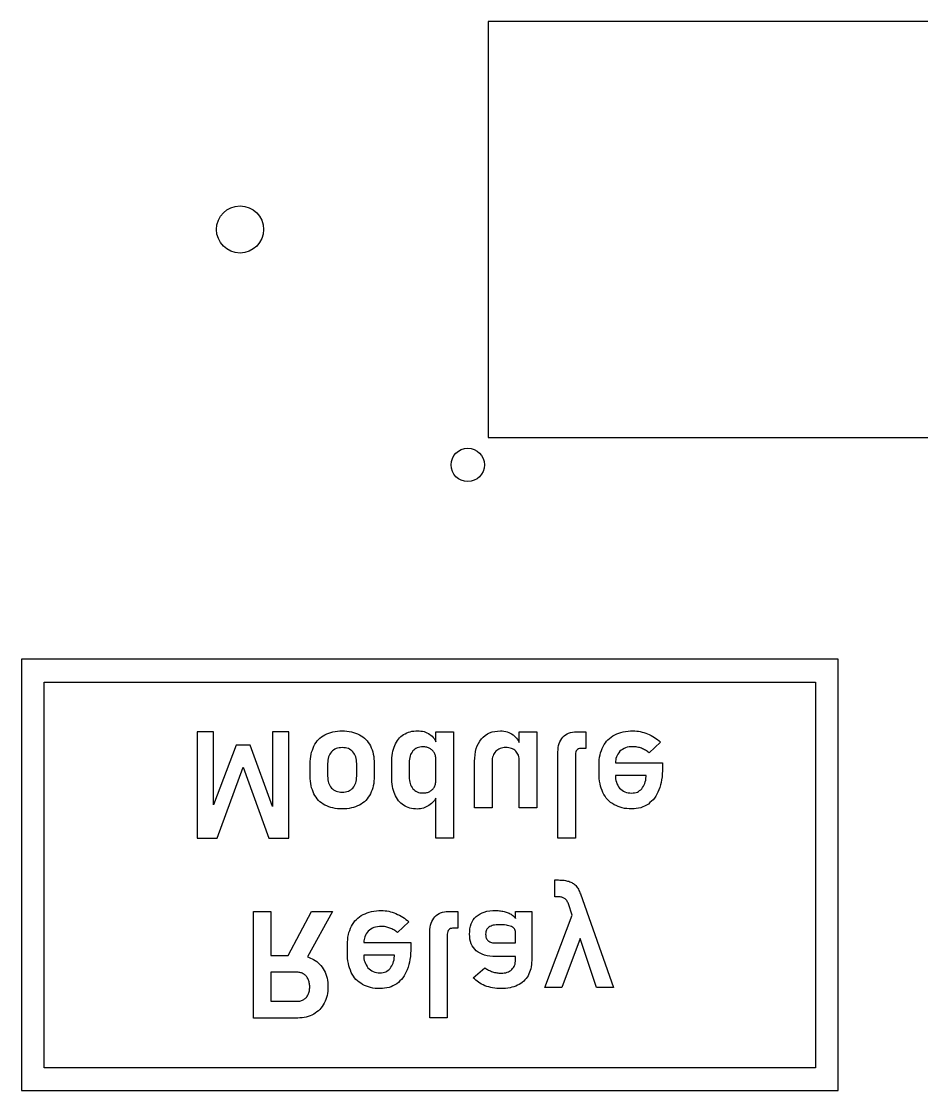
# Model space of a CAD drawing. Header units: millimetres. Extents: x -112 to 113, y -113 to 112.
# Drawn here: x -14.4 to 44.9, y -56.7 to 13.7 of the extents above; entities that cross this region are included whole.
import ezdxf

# ---------------------------------------------------------------- set-up
doc = ezdxf.new("R2010")
doc.units = ezdxf.units.MM
doc.layers.get('0').update_dxf_attribs({"linetype": 'CONTINUOUS'})

msp = doc.modelspace()

# ---------------------------------------------------------------- linework, layer by layer
for p, q in [((12.904, -33.726), (12.904, -33.083)), ((12.904, -33.083), (14.055, -33.083)), ((14.055, -33.083), (14.055, -40.083)), ((18.393, -33.786), (18.393, -33.083)), ((18.393, -33.083), (19.539, -33.083)), ((19.539, -33.083), (19.539, -38.08)), ((22.153, -33.074), (22.779, -33.074)), ((22.779, -33.074), (22.779, -34.176)), ((27.694, -33.757), (26.943, -34.465)), ((20.935, -40.083), (20.935, -34.398)), ((22.779, -34.176), (22.437, -34.176)), ((4.619, -36.001), (4.619, -35.187)), ((5.77, -35.173), (5.77, -36.001)), ((7.686, -36.001), (7.686, -35.173)), ((8.836, -35.173), (8.836, -36.001)), ((9.992, -36.054), (9.992, -35.1)), ((11.142, -35.1), (11.142, -36.044)), ((12.904, -36.198), (12.904, -34.966)), ((15.451, -38.08), (15.451, -35.019)), ((16.602, -35.043), (16.602, -38.08)), ((18.393, -38.08), (18.393, -34.999)), ((22.085, -34.556), (22.085, -40.083)), ((24.72, -35.115), (27.824, -35.115)), ((27.824, -35.115), (27.824, -35.442)), ((23.645, -35.813), (23.645, -35.25)), ((26.755, -35.957), (24.718, -35.957)), ((26.75, -36.015), (26.755, -35.957)), ((12.904, -40.083), (12.904, -37.438)), ((16.602, -38.08), (15.451, -38.08)), ((19.539, -38.08), (18.393, -38.08)), ((14.055, -40.083), (12.904, -40.083)), ((22.085, -40.083), (20.935, -40.083)), ((20.735, -43.944), (20.735, -42.832)), ((20.735, -42.832), (20.98, -42.832)), ((20.98, -43.944), (20.735, -43.944)), ((22.42, -43.747), (24.596, -49.914)), ((0.885, -51.922), (0.885, -44.917)), ((0.885, -44.917), (2.036, -44.917)), ((2.036, -44.917), (2.036, -47.805)), ((3.167, -47.805), (4.703, -44.917)), ((6.085, -44.917), (4.44, -47.892)), ((4.703, -44.917), (6.085, -44.917)), ((13.72, -44.907), (14.346, -44.907)), ((14.346, -44.907), (14.346, -46.01)), ((18.145, -45.357), (18.145, -44.917)), ((18.145, -44.917), (19.209, -44.917)), ((19.209, -44.917), (19.209, -48.128)), ((21.877, -45.143), (21.626, -44.392)), ((11.121, -45.591), (10.37, -46.298)), ((20.075, -49.914), (21.877, -45.143)), ((12.502, -51.917), (12.502, -46.231)), ((13.653, -46.39), (13.653, -51.917)), ((14.346, -46.01), (14.004, -46.01)), ((18.145, -46.977), (18.145, -46.274)), ((7.072, -47.646), (7.072, -47.083)), ((8.147, -46.948), (11.251, -46.948)), ((11.251, -46.948), (11.251, -47.276)), ((16.855, -46.977), (18.145, -46.977)), ((22.393, -46.684), (21.197, -49.914)), ((23.474, -49.914), (22.393, -46.684)), ((2.036, -47.805), (3.167, -47.805)), ((10.182, -47.791), (8.144, -47.791)), ((10.177, -47.849), (10.182, -47.791)), ((18.145, -47.873), (16.85, -47.873)), ((18.145, -48.085), (18.145, -47.873)), ((2.036, -48.908), (2.036, -50.819)), ((3.774, -48.908), (2.036, -48.908)), ((15.362, -49.264), (16.132, -48.619)), ((21.197, -49.914), (20.075, -49.914)), ((24.596, -49.914), (23.474, -49.914)), ((2.036, -50.819), (3.774, -50.819)), ((3.808, -51.922), (0.885, -51.922)), ((13.653, -51.917), (12.502, -51.917))]:
    msp.add_line(p, q)
for points in [[(88.65, 13.7), (16.35, 13.7), (16.35, -13.7), (88.65, -13.7)], [(-14.4, -28.3), (-14.4, -56.7), (39.4, -56.7), (39.4, -28.3)], [(37.9, -55.2), (-12.9, -55.2), (-12.9, -29.8), (37.9, -29.8)], [(0.199, -35.413), (1.894, -40.083), (3.223, -40.083), (3.223, -33.083), (2.144, -33.083), (2.144, -37.984), (0.662, -33.959), (-0.263, -33.959), (-1.746, -37.89), (-1.746, -33.083), (-2.824, -33.083), (-2.824, -40.083), (-1.495, -40.083)]]:
    msp.add_lwpolyline(points, close=True)
for centre, radius in [((0, 0), 1.55), ((15, -15.5), 1.1)]:
    msp.add_circle(centre, radius)
for points, knots in [([(5.589, -33.266), (5.761, -33.192), (6.123, -33.034), (6.519, -33.019), (6.728, -33.011)], [-0.1175863, -0.1175863, -0.1175863, -0.1175863, -0.0620124, 0, 0, 0, 0]), ([(6.728, -33.011), (6.937, -33.019), (7.334, -33.034), (7.697, -33.192), (7.869, -33.266)], [-0.1178289, -0.1178289, -0.1178289, -0.1178289, -0.0555175, 0, 0, 0, 0]), ([(10.774, -33.252), (10.912, -33.18), (11.201, -33.03), (11.526, -33.014), (11.696, -33.006)], [-0.09641336, -0.09641336, -0.09641336, -0.09641336, -0.05038409, 0, 0, 0, 0]), ([(11.696, -33.006), (11.844, -33.014), (12.128, -33.03), (12.374, -33.173), (12.493, -33.242)], [-0.08414792, -0.08414792, -0.08414792, -0.08414792, -0.04047941, 0, 0, 0, 0]), ([(15.896, -33.536), (16.066, -33.383), (16.423, -33.061), (16.904, -33.028), (17.155, -33.011)], [-0.1399476, -0.1399476, -0.1399476, -0.1399476, -0.0733375, 0, 0, 0, 0]), ([(17.155, -33.011), (17.309, -33.02), (17.607, -33.039), (17.858, -33.199), (17.979, -33.276)], [-0.08775204, -0.08775204, -0.08775204, -0.08775204, -0.04237311, 0, 0, 0, 0]), ([(21.255, -33.42), (21.377, -33.319), (21.637, -33.105), (21.974, -33.084), (22.153, -33.074)], [-0.09847645, -0.09847645, -0.09847645, -0.09847645, -0.0520588, 0, 0, 0, 0]), ([(24.675, -33.273), (24.857, -33.197), (25.243, -33.035), (25.662, -33.019), (25.884, -33.011)], [-0.1245663, -0.1245663, -0.1245663, -0.1245663, -0.0659218, 0, 0, 0, 0]), ([(25.884, -33.011), (26.045, -33.02), (26.373, -33.037), (26.682, -33.149), (26.839, -33.206)], [-0.09800652, -0.09800652, -0.09800652, -0.09800652, -0.04979679, 0, 0, 0, 0]), ([(4.867, -34.01), (4.959, -33.857), (5.141, -33.553), (5.44, -33.361), (5.589, -33.266)], [-0.1049358, -0.1049358, -0.1049358, -0.1049358, -0.0522232, 0, 0, 0, 0]), ([(7.869, -33.266), (8.017, -33.361), (8.314, -33.551), (8.497, -33.854), (8.588, -34.005)], [-0.1043899, -0.1043899, -0.1043899, -0.1043899, -0.0523833, 0, 0, 0, 0]), ([(10.192, -33.969), (10.264, -33.823), (10.403, -33.539), (10.653, -33.345), (10.774, -33.252)], [-0.09349794, -0.09349794, -0.09349794, -0.09349794, -0.04525855, 0, 0, 0, 0]), ([(12.493, -33.242), (12.595, -33.328), (12.762, -33.466), (12.867, -33.652), (12.904, -33.726)], [-0.07969974, -0.07969974, -0.07969974, -0.07969974, -0.04016157, -0.01554914, -0.01554914, -0.01554914, -0.01554914]), ([(15.451, -35.019), (15.462, -34.727), (15.482, -34.192), (15.767, -33.741), (15.896, -33.536)], [-0.1572768, -0.1572768, -0.1572768, -0.1572768, -0.071578, 0, 0, 0, 0]), ([(17.979, -33.276), (18.083, -33.369), (18.25, -33.518), (18.356, -33.711), (18.393, -33.786)], [-0.08207377, -0.08207377, -0.08207377, -0.08207377, -0.04070922, -0.01583584, -0.01583584, -0.01583584, -0.01583584]), ([(20.935, -34.398), (20.943, -34.205), (20.959, -33.848), (21.162, -33.555), (21.255, -33.42)], [-0.1047103, -0.1047103, -0.1047103, -0.1047103, -0.0481745, 0, 0, 0, 0]), ([(23.91, -34.039), (24.008, -33.881), (24.203, -33.567), (24.518, -33.371), (24.675, -33.273)], [-0.109558, -0.109558, -0.109558, -0.109558, -0.0546949, 0, 0, 0, 0]), ([(26.839, -33.206), (26.994, -33.278), (27.304, -33.422), (27.564, -33.645), (27.694, -33.757)], [-0.1021171, -0.1021171, -0.1021171, -0.1021171, -0.0512706, 0, 0, 0, 0]), ([(4.619, -35.187), (4.627, -34.971), (4.641, -34.564), (4.795, -34.187), (4.867, -34.01)], [-0.1211295, -0.1211295, -0.1211295, -0.1211295, -0.0569797, 0, 0, 0, 0]), ([(6.02, -34.393), (5.947, -34.501), (5.789, -34.735), (5.776, -35.019), (5.77, -35.173)], [-0.08333748, -0.08333748, -0.08333748, -0.08333748, -0.04496993, 0, 0, 0, 0]), ([(6.728, -34.113), (6.587, -34.122), (6.319, -34.139), (6.116, -34.311), (6.02, -34.393)], [-0.07791557, -0.07791557, -0.07791557, -0.07791557, -0.03675877, 0, 0, 0, 0]), ([(7.435, -34.393), (7.339, -34.311), (7.136, -34.139), (6.869, -34.122), (6.728, -34.113)], [-0.07791557, -0.07791557, -0.07791557, -0.07791557, -0.0411568, 0, 0, 0, 0]), ([(7.686, -35.173), (7.679, -35.019), (7.667, -34.735), (7.508, -34.501), (7.435, -34.393)], [-0.08333748, -0.08333748, -0.08333748, -0.08333748, -0.03836755, 0, 0, 0, 0]), ([(8.588, -34.005), (8.661, -34.181), (8.814, -34.554), (8.829, -34.959), (8.836, -35.173)], [-0.1201956, -0.1201956, -0.1201956, -0.1201956, -0.0636707, 0, 0, 0, 0]), ([(9.992, -35.1), (9.998, -34.894), (10.009, -34.507), (10.133, -34.14), (10.192, -33.969)], [-0.1154602, -0.1154602, -0.1154602, -0.1154602, -0.053995, 0, 0, 0, 0]), ([(11.378, -34.335), (11.31, -34.441), (11.159, -34.672), (11.148, -34.949), (11.142, -35.1)], [-0.08143104, -0.08143104, -0.08143104, -0.08143104, -0.04432462, 0, 0, 0, 0]), ([(12.043, -34.065), (11.91, -34.074), (11.658, -34.091), (11.468, -34.256), (11.378, -34.335)], [-0.073492, -0.073492, -0.073492, -0.073492, -0.03486638, 0, 0, 0, 0]), ([(12.51, -34.171), (12.44, -34.14), (12.291, -34.075), (12.129, -34.069), (12.043, -34.065)], [-0.04826931, -0.04826931, -0.04826931, -0.04826931, -0.02553306, 0, 0, 0, 0]), ([(12.803, -34.479), (12.766, -34.416), (12.692, -34.291), (12.57, -34.211), (12.51, -34.171)], [-0.0430787, -0.0430787, -0.0430787, -0.0430787, -0.02137656, 0, 0, 0, 0]), ([(12.904, -34.966), (12.901, -34.877), (12.895, -34.709), (12.833, -34.553), (12.803, -34.479)], [-0.05000113, -0.05000113, -0.05000113, -0.05000113, -0.02352187, 0, 0, 0, 0]), ([(16.838, -34.357), (16.769, -34.451), (16.621, -34.654), (16.608, -34.907), (16.602, -35.043)], [-0.07397023, -0.07397023, -0.07397023, -0.07397023, -0.0397367, 0, 0, 0, 0]), ([(17.502, -34.113), (17.37, -34.121), (17.123, -34.134), (16.929, -34.286), (16.838, -34.357)], [-0.07226896, -0.07226896, -0.07226896, -0.07226896, -0.03375335, 0, 0, 0, 0]), ([(18.162, -34.345), (18.072, -34.277), (17.877, -34.132), (17.633, -34.12), (17.502, -34.113)], [-0.07131727, -0.07131727, -0.07131727, -0.07131727, -0.03835048, 0, 0, 0, 0]), ([(18.393, -34.999), (18.386, -34.869), (18.374, -34.627), (18.229, -34.434), (18.162, -34.345)], [-0.07085783, -0.07085783, -0.07085783, -0.07085783, -0.03286443, 0, 0, 0, 0]), ([(22.177, -34.275), (22.15, -34.313), (22.092, -34.398), (22.088, -34.501), (22.085, -34.556)], [-0.0301502, -0.0301502, -0.0301502, -0.0301502, -0.01634888, 0, 0, 0, 0]), ([(22.437, -34.176), (22.385, -34.179), (22.287, -34.185), (22.212, -34.246), (22.177, -34.275)], [-0.0284459, -0.0284459, -0.0284459, -0.0284459, -0.01331926, 0, 0, 0, 0]), ([(23.645, -35.25), (23.653, -35.028), (23.669, -34.608), (23.833, -34.221), (23.91, -34.039)], [-0.1248633, -0.1248633, -0.1248633, -0.1248633, -0.0588752, 0, 0, 0, 0]), ([(25.02, -34.361), (24.931, -34.48), (24.761, -34.706), (24.729, -34.982), (24.72, -35.115)], [-0.09400702, -0.09400702, -0.09400702, -0.09400702, -0.05047036, -0.01128634, -0.01128634, -0.01128634, -0.01128634]), ([(25.884, -34.056), (25.712, -34.064), (25.393, -34.081), (25.138, -34.272), (25.02, -34.361)], [-0.09354762, -0.09354762, -0.09354762, -0.09354762, -0.04343423, 0, 0, 0, 0]), ([(26.445, -34.162), (26.353, -34.131), (26.17, -34.07), (25.979, -34.06), (25.884, -34.056)], [-0.05732072, -0.05732072, -0.05732072, -0.05732072, -0.02834793, 0, 0, 0, 0]), ([(26.943, -34.465), (26.867, -34.403), (26.715, -34.279), (26.535, -34.201), (26.445, -34.162)], [-0.0585779, -0.0585779, -0.0585779, -0.0585779, -0.02928241, 0, 0, 0, 0]), ([(23.898, -37.079), (23.824, -36.888), (23.667, -36.481), (23.653, -36.045), (23.645, -35.813)], [-0.1299306, -0.1299306, -0.1299306, -0.1299306, -0.069014, 0, 0, 0, 0]), ([(27.824, -35.442), (27.817, -35.709), (27.804, -36.208), (27.655, -36.684), (27.586, -36.906)], [-0.1489236, -0.1489236, -0.1489236, -0.1489236, -0.0692645, 0, 0, 0, 0]), ([(4.867, -37.163), (4.795, -36.988), (4.641, -36.616), (4.627, -36.214), (4.619, -36.001)], [-0.1197227, -0.1197227, -0.1197227, -0.1197227, -0.0633115, 0, 0, 0, 0]), ([(5.77, -36.001), (5.776, -36.154), (5.788, -36.436), (5.947, -36.669), (6.02, -36.776)], [-0.08290382, -0.08290382, -0.08290382, -0.08290382, -0.03805285, 0, 0, 0, 0]), ([(7.435, -36.776), (7.508, -36.669), (7.667, -36.436), (7.679, -36.154), (7.686, -36.001)], [-0.08290379, -0.08290379, -0.08290379, -0.08290379, -0.04485073, 0, 0, 0, 0]), ([(8.836, -36.001), (8.829, -36.214), (8.814, -36.616), (8.661, -36.988), (8.588, -37.163)], [-0.1197227, -0.1197227, -0.1197227, -0.1197227, -0.0564112, 0, 0, 0, 0]), ([(10.189, -37.192), (10.132, -37.02), (10.009, -36.651), (9.998, -36.261), (9.992, -36.054)], [-0.1161151, -0.1161151, -0.1161151, -0.1161151, -0.0618805, 0, 0, 0, 0]), ([(11.142, -36.044), (11.148, -36.197), (11.159, -36.478), (11.31, -36.716), (11.378, -36.824)], [-0.08277029, -0.08277029, -0.08277029, -0.08277029, -0.03784917, 0, 0, 0, 0]), ([(12.803, -36.689), (12.833, -36.615), (12.896, -36.458), (12.901, -36.288), (12.904, -36.198)], [-0.05047448, -0.05047448, -0.05047448, -0.05047448, -0.02683861, 0, 0, 0, 0]), ([(24.718, -35.957), (24.725, -36.108), (24.75, -36.407), (24.915, -36.661), (24.998, -36.788)], [-0.08910983, -0.08910983, -0.08910983, -0.08910983, -0.04469956, 0, 0, 0, 0]), ([(26.457, -36.824), (26.531, -36.712), (26.693, -36.466), (26.73, -36.174), (26.75, -36.015)], [-0.08706415, -0.08706415, -0.08706415, -0.08706415, -0.04723422, 0, 0, 0, 0]), ([(5.589, -37.9), (5.44, -37.806), (5.142, -37.617), (4.959, -37.315), (4.867, -37.163)], [-0.1044124, -0.1044124, -0.1044124, -0.1044124, -0.0523693, 0, 0, 0, 0]), ([(6.02, -36.776), (6.116, -36.856), (6.32, -37.026), (6.587, -37.042), (6.728, -37.05)], [-0.07769078, -0.07769078, -0.07769078, -0.07769078, -0.04113659, 0, 0, 0, 0]), ([(6.728, -37.05), (6.869, -37.042), (7.135, -37.026), (7.339, -36.856), (7.435, -36.776)], [-0.07769087, -0.07769087, -0.07769087, -0.07769087, -0.03655432, 0, 0, 0, 0]), ([(8.588, -37.163), (8.497, -37.315), (8.314, -37.616), (8.017, -37.806), (7.869, -37.9)], [-0.1042328, -0.1042328, -0.1042328, -0.1042328, -0.0518984, 0, 0, 0, 0]), ([(10.764, -37.914), (10.645, -37.82), (10.398, -37.624), (10.26, -37.339), (10.189, -37.192)], [-0.0934026, -0.0934026, -0.0934026, -0.0934026, -0.04829482, 0, 0, 0, 0]), ([(11.378, -36.824), (11.468, -36.905), (11.656, -37.076), (11.91, -37.094), (12.043, -37.103)], [-0.07395841, -0.07395841, -0.07395841, -0.07395841, -0.03866832, 0, 0, 0, 0]), ([(12.043, -37.103), (12.129, -37.1), (12.291, -37.094), (12.44, -37.028), (12.51, -36.997)], [-0.04826931, -0.04826931, -0.04826931, -0.04826931, -0.02273624, 0, 0, 0, 0]), ([(12.51, -36.997), (12.57, -36.958), (12.692, -36.878), (12.766, -36.752), (12.803, -36.689)], [-0.0430787, -0.0430787, -0.0430787, -0.0430787, -0.02170214, 0, 0, 0, 0]), ([(24.634, -37.878), (24.482, -37.775), (24.174, -37.567), (23.991, -37.243), (23.898, -37.079)], [-0.1100035, -0.1100035, -0.1100035, -0.1100035, -0.0556801, 0, 0, 0, 0]), ([(24.998, -36.788), (25.106, -36.883), (25.334, -37.082), (25.638, -37.102), (25.797, -37.113)], [-0.08843278, -0.08843278, -0.08843278, -0.08843278, -0.04645178, 0, 0, 0, 0]), ([(25.797, -37.113), (25.927, -37.102), (26.18, -37.081), (26.366, -36.908), (26.457, -36.824)], [-0.07389593, -0.07389593, -0.07389593, -0.07389593, -0.03601086, 0, 0, 0, 0]), ([(27.586, -36.906), (27.501, -37.094), (27.337, -37.454), (27.036, -37.71), (26.892, -37.833)], [-0.1170175, -0.1170175, -0.1170175, -0.1170175, -0.0560458, 0, 0, 0, 0]), ([(6.728, -38.153), (6.519, -38.145), (6.124, -38.13), (5.761, -37.974), (5.589, -37.9)], [-0.1175181, -0.1175181, -0.1175181, -0.1175181, -0.0555119, 0, 0, 0, 0]), ([(7.869, -37.9), (7.697, -37.974), (7.334, -38.13), (6.937, -38.145), (6.728, -38.153)], [-0.1177608, -0.1177608, -0.1177608, -0.1177608, -0.0623055, 0, 0, 0, 0]), ([(11.672, -38.162), (11.505, -38.154), (11.184, -38.138), (10.9, -37.987), (10.764, -37.914)], [-0.09510735, -0.09510735, -0.09510735, -0.09510735, -0.04555197, 0, 0, 0, 0]), ([(12.445, -37.926), (12.325, -37.995), (12.086, -38.133), (11.81, -38.153), (11.672, -38.162)], [-0.08173192, -0.08173192, -0.08173192, -0.08173192, -0.04092754, 0, 0, 0, 0]), ([(12.904, -37.438), (12.861, -37.51), (12.734, -37.696), (12.556, -37.838), (12.445, -37.926)], [-0.06756085, -0.06756085, -0.06756085, -0.06756085, -0.04239562, 0, 0, 0, 0]), ([(25.797, -38.153), (25.584, -38.144), (25.178, -38.127), (24.809, -37.958), (24.634, -37.878)], [-0.1204763, -0.1204763, -0.1204763, -0.1204763, -0.0570966, 0, 0, 0, 0]), ([(26.892, -37.833), (26.729, -37.926), (26.39, -38.12), (26, -38.141), (25.797, -38.153)], [-0.1155159, -0.1155159, -0.1155159, -0.1155159, -0.0599331, 0, 0, 0, 0]), ([(20.98, -42.832), (21.104, -42.834), (21.332, -42.839), (21.553, -42.894), (21.654, -42.919)], [-0.06814733, -0.06814733, -0.06814733, -0.06814733, -0.03125419, 0, 0, 0, 0]), ([(21.654, -42.919), (21.742, -42.952), (21.914, -43.017), (22.048, -43.143), (22.114, -43.205)], [-0.05464079, -0.05464079, -0.05464079, -0.05464079, -0.02692965, 0, 0, 0, 0]), ([(22.114, -43.205), (22.174, -43.281), (22.305, -43.446), (22.38, -43.642), (22.42, -43.747)], [-0.06251527, -0.06251527, -0.06251527, -0.06251527, -0.03353917, 0, 0, 0, 0]), ([(21.378, -44.048), (21.32, -44.018), (21.196, -43.952), (21.056, -43.947), (20.98, -43.944)], [-0.04151197, -0.04151197, -0.04151197, -0.04151197, -0.02235657, 0, 0, 0, 0]), ([(21.626, -44.392), (21.594, -44.319), (21.536, -44.187), (21.427, -44.091), (21.378, -44.048)], [-0.04288455, -0.04288455, -0.04288455, -0.04288455, -0.01948912, 0, 0, 0, 0]), ([(8.102, -45.107), (8.284, -45.03), (8.67, -44.868), (9.089, -44.853), (9.311, -44.845)], [-0.1245662, -0.1245662, -0.1245662, -0.1245662, -0.0659221, 0, 0, 0, 0]), ([(9.311, -44.845), (9.472, -44.853), (9.8, -44.871), (10.109, -44.983), (10.266, -45.04)], [-0.09800678, -0.09800678, -0.09800678, -0.09800678, -0.04979705, 0, 0, 0, 0]), ([(10.266, -45.04), (10.421, -45.112), (10.731, -45.256), (10.99, -45.479), (11.121, -45.591)], [-0.102117, -0.102117, -0.102117, -0.102117, -0.051271, 0, 0, 0, 0]), ([(12.823, -45.254), (12.945, -45.153), (13.205, -44.938), (13.542, -44.918), (13.72, -44.907)], [-0.09847631, -0.09847631, -0.09847631, -0.09847631, -0.0520588, 0, 0, 0, 0]), ([(15.545, -45.227), (15.719, -45.116), (16.11, -44.866), (16.576, -44.852), (16.835, -44.845)], [-0.1368219, -0.1368219, -0.1368219, -0.1368219, -0.0759492, 0, 0, 0, 0]), ([(16.835, -44.845), (16.945, -44.847), (17.158, -44.853), (17.366, -44.901), (17.466, -44.924)], [-0.06370926, -0.06370926, -0.06370926, -0.06370926, -0.03079141, 0, 0, 0, 0]), ([(17.466, -44.924), (17.557, -44.953), (17.734, -45.008), (17.886, -45.112), (17.959, -45.162)], [-0.05506606, -0.05506606, -0.05506606, -0.05506606, -0.0265048, 0, 0, 0, 0]), ([(7.337, -45.872), (7.435, -45.715), (7.63, -45.4), (7.945, -45.205), (8.102, -45.107)], [-0.1095583, -0.1095583, -0.1095583, -0.1095583, -0.0546951, 0, 0, 0, 0]), ([(12.502, -46.231), (12.511, -46.038), (12.527, -45.681), (12.729, -45.388), (12.823, -45.254)], [-0.1047103, -0.1047103, -0.1047103, -0.1047103, -0.0481748, 0, 0, 0, 0]), ([(15.117, -46.39), (15.127, -46.153), (15.147, -45.718), (15.42, -45.381), (15.545, -45.227)], [-0.1268331, -0.1268331, -0.1268331, -0.1268331, -0.0579331, 0, 0, 0, 0]), ([(17.959, -45.162), (18.022, -45.218), (18.09, -45.278), (18.141, -45.351), (18.145, -45.357)], [-0.04930817, -0.04930817, -0.04930817, -0.04930817, -0.02441277, -0.02238715, -0.02238715, -0.02238715, -0.02238715]), ([(7.072, -47.083), (7.08, -46.861), (7.096, -46.441), (7.259, -46.055), (7.337, -45.872)], [-0.124863, -0.124863, -0.124863, -0.124863, -0.0588751, 0, 0, 0, 0]), ([(8.446, -46.195), (8.357, -46.314), (8.188, -46.539), (8.156, -46.815), (8.147, -46.948)], [-0.09400682, -0.09400682, -0.09400682, -0.09400682, -0.05047028, -0.01128624, -0.01128624, -0.01128624, -0.01128624]), ([(9.311, -45.889), (9.139, -45.898), (8.819, -45.914), (8.565, -46.106), (8.446, -46.195)], [-0.09354768, -0.09354768, -0.09354768, -0.09354768, -0.04343429, 0, 0, 0, 0]), ([(9.871, -45.995), (9.779, -45.964), (9.597, -45.903), (9.405, -45.894), (9.311, -45.889)], [-0.05732094, -0.05732094, -0.05732094, -0.05732094, -0.02834769, 0, 0, 0, 0]), ([(10.37, -46.298), (10.294, -46.237), (10.141, -46.113), (9.961, -46.034), (9.871, -45.995)], [-0.05857761, -0.05857761, -0.05857761, -0.05857761, -0.02928199, 0, 0, 0, 0]), ([(13.744, -46.108), (13.718, -46.147), (13.66, -46.231), (13.655, -46.334), (13.653, -46.39)], [-0.03015029, -0.03015029, -0.03015029, -0.03015029, -0.01634885, 0, 0, 0, 0]), ([(14.004, -46.01), (13.953, -46.013), (13.855, -46.018), (13.78, -46.08), (13.744, -46.108)], [-0.02844617, -0.02844617, -0.02844617, -0.02844617, -0.01331906, 0, 0, 0, 0]), ([(15.55, -47.502), (15.424, -47.355), (15.151, -47.037), (15.129, -46.616), (15.117, -46.39)], [-0.1223677, -0.1223677, -0.1223677, -0.1223677, -0.0657709, 0, 0, 0, 0]), ([(16.395, -45.928), (16.331, -45.987), (16.197, -46.111), (16.183, -46.294), (16.176, -46.39)], [-0.05287701, -0.05287701, -0.05287701, -0.05287701, -0.0277466, 0, 0, 0, 0]), ([(16.176, -46.39), (16.18, -46.481), (16.188, -46.648), (16.295, -46.775), (16.344, -46.833)], [-0.04857138, -0.04857138, -0.04857138, -0.04857138, -0.02223516, 0, 0, 0, 0]), ([(17.062, -45.779), (16.929, -45.781), (16.695, -45.784), (16.485, -45.884), (16.395, -45.928)], [-0.06903785, -0.06903785, -0.06903785, -0.06903785, -0.02980397, 0, 0, 0, 0]), ([(17.878, -45.899), (17.766, -45.864), (17.501, -45.781), (17.223, -45.78), (17.062, -45.779)], [-0.08288281, -0.08288281, -0.08288281, -0.08288281, -0.04793655, 0, 0, 0, 0]), ([(18.145, -46.274), (18.132, -46.194), (18.105, -46.026), (17.955, -45.943), (17.878, -45.899)], [-0.04840812, -0.04840812, -0.04840812, -0.04840812, -0.02527671, 0, 0, 0, 0]), ([(16.344, -46.833), (16.413, -46.875), (16.569, -46.97), (16.752, -46.975), (16.855, -46.977)], [-0.05385808, -0.05385808, -0.05385808, -0.05385808, -0.03006641, 0, 0, 0, 0]), ([(7.325, -48.913), (7.251, -48.722), (7.094, -48.315), (7.08, -47.878), (7.072, -47.646)], [-0.1299307, -0.1299307, -0.1299307, -0.1299307, -0.069014, 0, 0, 0, 0]), ([(8.144, -47.791), (8.151, -47.942), (8.177, -48.241), (8.342, -48.494), (8.425, -48.621)], [-0.0891099, -0.0891099, -0.0891099, -0.0891099, -0.04469966, 0, 0, 0, 0]), ([(9.883, -48.657), (9.958, -48.545), (10.119, -48.3), (10.157, -48.007), (10.177, -47.849)], [-0.08706388, -0.08706388, -0.08706388, -0.08706388, -0.04723439, 0, 0, 0, 0]), ([(11.251, -47.276), (11.244, -47.543), (11.231, -48.042), (11.082, -48.518), (11.012, -48.739)], [-0.1489237, -0.1489237, -0.1489237, -0.1489237, -0.0692646, 0, 0, 0, 0]), ([(16.85, -47.873), (16.59, -47.866), (16.122, -47.853), (15.726, -47.61), (15.55, -47.502)], [-0.1372698, -0.1372698, -0.1372698, -0.1372698, -0.0608803, 0, 0, 0, 0]), ([(4.845, -48.061), (4.987, -48.155), (5.272, -48.345), (5.453, -48.636), (5.543, -48.783)], [-0.1014992, -0.1014992, -0.1014992, -0.1014992, -0.0510408, 0, 0, 0, 0]), ([(17.897, -48.735), (17.969, -48.646), (18.123, -48.457), (18.137, -48.214), (18.145, -48.085)], [-0.07115151, -0.07115151, -0.07115151, -0.07115151, -0.03770355, 0, 0, 0, 0]), ([(19.209, -48.128), (19.201, -48.312), (19.187, -48.663), (19.042, -48.981), (18.973, -49.132)], [-0.1039874, -0.1039874, -0.1039874, -0.1039874, -0.0492073, 0, 0, 0, 0]), ([(4.2, -49.026), (4.135, -48.991), (4.002, -48.921), (3.851, -48.912), (3.774, -48.908)], [-0.04467343, -0.04467343, -0.04467343, -0.04467343, -0.02287814, 0, 0, 0, 0]), ([(4.487, -49.363), (4.45, -49.295), (4.379, -49.161), (4.259, -49.07), (4.2, -49.026)], [-0.04470241, -0.04470241, -0.04470241, -0.04470241, -0.02179543, 0, 0, 0, 0]), ([(5.543, -48.783), (5.616, -48.948), (5.766, -49.294), (5.783, -49.67), (5.791, -49.866)], [-0.1119719, -0.1119719, -0.1119719, -0.1119719, -0.058223, 0, 0, 0, 0]), ([(8.061, -49.712), (7.909, -49.609), (7.601, -49.4), (7.417, -49.077), (7.325, -48.913)], [-0.1100036, -0.1100036, -0.1100036, -0.1100036, -0.0556802, 0, 0, 0, 0]), ([(8.425, -48.621), (8.533, -48.716), (8.761, -48.916), (9.064, -48.936), (9.224, -48.946)], [-0.08843271, -0.08843271, -0.08843271, -0.08843271, -0.04645178, 0, 0, 0, 0]), ([(9.224, -48.946), (9.354, -48.936), (9.607, -48.915), (9.793, -48.742), (9.883, -48.657)], [-0.07389631, -0.07389631, -0.07389631, -0.07389631, -0.03601124, 0, 0, 0, 0]), ([(11.012, -48.739), (10.927, -48.927), (10.764, -49.288), (10.463, -49.543), (10.319, -49.666)], [-0.1170172, -0.1170172, -0.1170172, -0.1170172, -0.0560458, 0, 0, 0, 0]), ([(16.132, -49.796), (15.983, -49.728), (15.694, -49.598), (15.47, -49.373), (15.362, -49.264)], [-0.09431051, -0.09431051, -0.09431051, -0.09431051, -0.04555823, 0, 0, 0, 0]), ([(16.132, -48.619), (16.208, -48.671), (16.363, -48.777), (16.539, -48.841), (16.628, -48.874)], [-0.05596015, -0.05596015, -0.05596015, -0.05596015, -0.02854352, 0, 0, 0, 0]), ([(16.628, -48.874), (16.722, -48.901), (16.907, -48.954), (17.1, -48.962), (17.196, -48.966)], [-0.05772337, -0.05772337, -0.05772337, -0.05772337, -0.02873641, 0, 0, 0, 0]), ([(17.196, -48.966), (17.335, -48.959), (17.591, -48.948), (17.8, -48.802), (17.897, -48.735)], [-0.07512046, -0.07512046, -0.07512046, -0.07512046, -0.03456765, 0, 0, 0, 0]), ([(18.973, -49.132), (18.884, -49.263), (18.705, -49.528), (18.426, -49.687), (18.284, -49.767)], [-0.09482193, -0.09482193, -0.09482193, -0.09482193, -0.04803605, 0, 0, 0, 0]), ([(4.593, -49.866), (4.588, -49.776), (4.578, -49.602), (4.516, -49.44), (4.487, -49.363)], [-0.0516936, -0.0516936, -0.0516936, -0.0516936, -0.02475867, 0, 0, 0, 0]), ([(4.491, -50.367), (4.521, -50.29), (4.583, -50.129), (4.589, -49.956), (4.593, -49.866)], [-0.05138835, -0.05138835, -0.05138835, -0.05138835, -0.02683861, 0, 0, 0, 0]), ([(5.791, -49.866), (5.783, -50.06), (5.766, -50.435), (5.617, -50.779), (5.546, -50.944)], [-0.1114312, -0.1114312, -0.1114312, -0.1114312, -0.0535737, 0, 0, 0, 0]), ([(9.224, -49.986), (9.01, -49.977), (8.605, -49.961), (8.236, -49.792), (8.061, -49.712)], [-0.1204761, -0.1204761, -0.1204761, -0.1204761, -0.0570966, 0, 0, 0, 0]), ([(10.319, -49.666), (10.156, -49.759), (9.817, -49.953), (9.426, -49.975), (9.224, -49.986)], [-0.1155165, -0.1155165, -0.1155165, -0.1155165, -0.0599336, 0, 0, 0, 0]), ([(17.192, -49.986), (17.005, -49.979), (16.642, -49.966), (16.299, -49.852), (16.132, -49.796)], [-0.1081003, -0.1081003, -0.1081003, -0.1081003, -0.052292, 0, 0, 0, 0]), ([(18.284, -49.767), (18.12, -49.831), (17.769, -49.967), (17.392, -49.98), (17.192, -49.986)], [-0.1121693, -0.1121693, -0.1121693, -0.1121693, -0.0595884, 0, 0, 0, 0]), ([(4.205, -50.701), (4.264, -50.657), (4.384, -50.567), (4.455, -50.434), (4.491, -50.367)], [-0.04451045, -0.04451045, -0.04451045, -0.04451045, -0.02275444, 0, 0, 0, 0]), ([(3.774, -50.819), (3.852, -50.815), (4.005, -50.806), (4.14, -50.736), (4.205, -50.701)], [-0.04514154, -0.04514154, -0.04514154, -0.04514154, -0.02190516, 0, 0, 0, 0]), ([(5.546, -50.944), (5.456, -51.091), (5.277, -51.383), (4.992, -51.572), (4.85, -51.666)], [-0.1013462, -0.1013462, -0.1013462, -0.1013462, -0.0504108, 0, 0, 0, 0]), ([(4.85, -51.666), (4.691, -51.741), (4.361, -51.895), (3.996, -51.913), (3.808, -51.922)], [-0.1082284, -0.1082284, -0.1082284, -0.1082284, -0.0560298, 0, 0, 0, 0])]:
    msp.add_open_spline(points, degree=3, knots=knots)
msp.add_open_spline([(4.44, -47.892), (4.578, -47.936), (4.712, -47.998), (4.845, -48.061)], degree=3)

doc.saveas('drawing.dxf')
